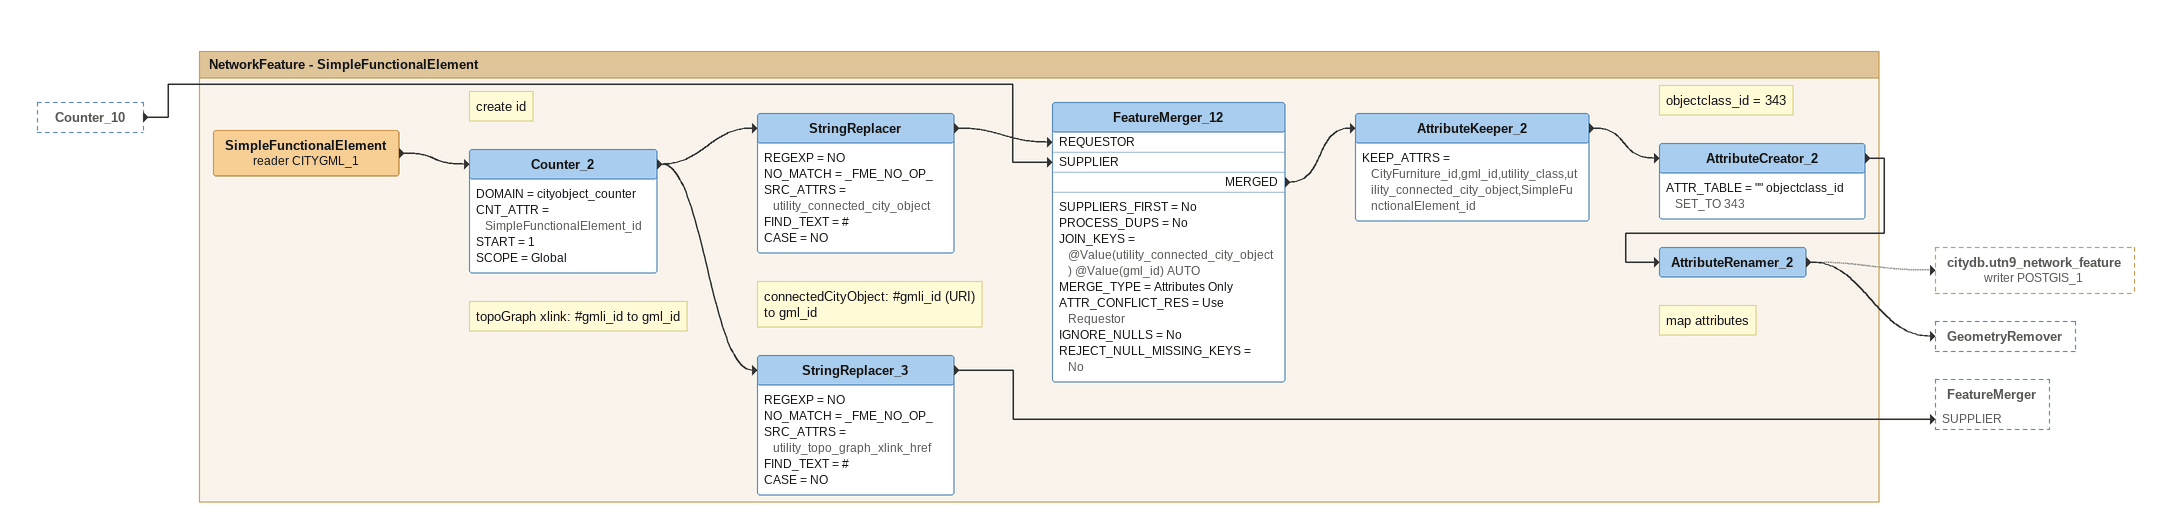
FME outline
Counter_10 [outside]
    -> FeatureMerger_12 [SUPPLIER]

Bookmark: NetworkFeature - SimpleFunctionalElement
SimpleFunctionalElement (reader CITYGML_1)
    -> Counter_2
Note: create id
Counter_2
    DOMAIN = cityobject_counter
    CNT_ATTR = SimpleFunctionalElement_id
    START = 1
    SCOPE = Global
    -> StringReplacer_3
    -> StringReplacer
Note: connectedCityObject: #gmli_id (URI) to gml_id
StringReplacer
    REGEXP = NO
    NO_MATCH = _FME_NO_OP_
    SRC_ATTRS = utility_connected_city_object
    FIND_TEXT = #
    CASE = NO
    -> FeatureMerger_12 [REQUESTOR]
Note: topoGraph xlink: #gmli_id to gml_id
StringReplacer_3
    REGEXP = NO
    NO_MATCH = _FME_NO_OP_
    SRC_ATTRS = utility_topo_graph_xlink_href
    FIND_TEXT = #
    CASE = NO
    -> FeatureMerger [SUPPLIER]
FeatureMerger_12
    SUPPLIERS_FIRST = No
    PROCESS_DUPS = No
    JOIN_KEYS = @Value(utility_connected_city_object) @Value(gml_id) AUTO
    MERGE_TYPE = Attributes Only
    ATTR_CONFLICT_RES = Use Requestor
    IGNORE_NULLS = No
    REJECT_NULL_MISSING_KEYS = No
    MERGED -> AttributeKeeper_2
AttributeKeeper_2
    KEEP_ATTRS = CityFurniture_id,gml_id,utility_class,utility_connected_city_object,SimpleFunctionalElement_id
    -> AttributeCreator_2
Note: objectclass_id = 343
AttributeCreator_2
    ATTR_TABLE = "" objectclass_id SET_TO 343
    -> AttributeRenamer_2
Note: map attributes
AttributeRenamer_2
    -> citydb.utn9_network_feature (writer POSTGIS_1) [off]
    -> GeometryRemover
